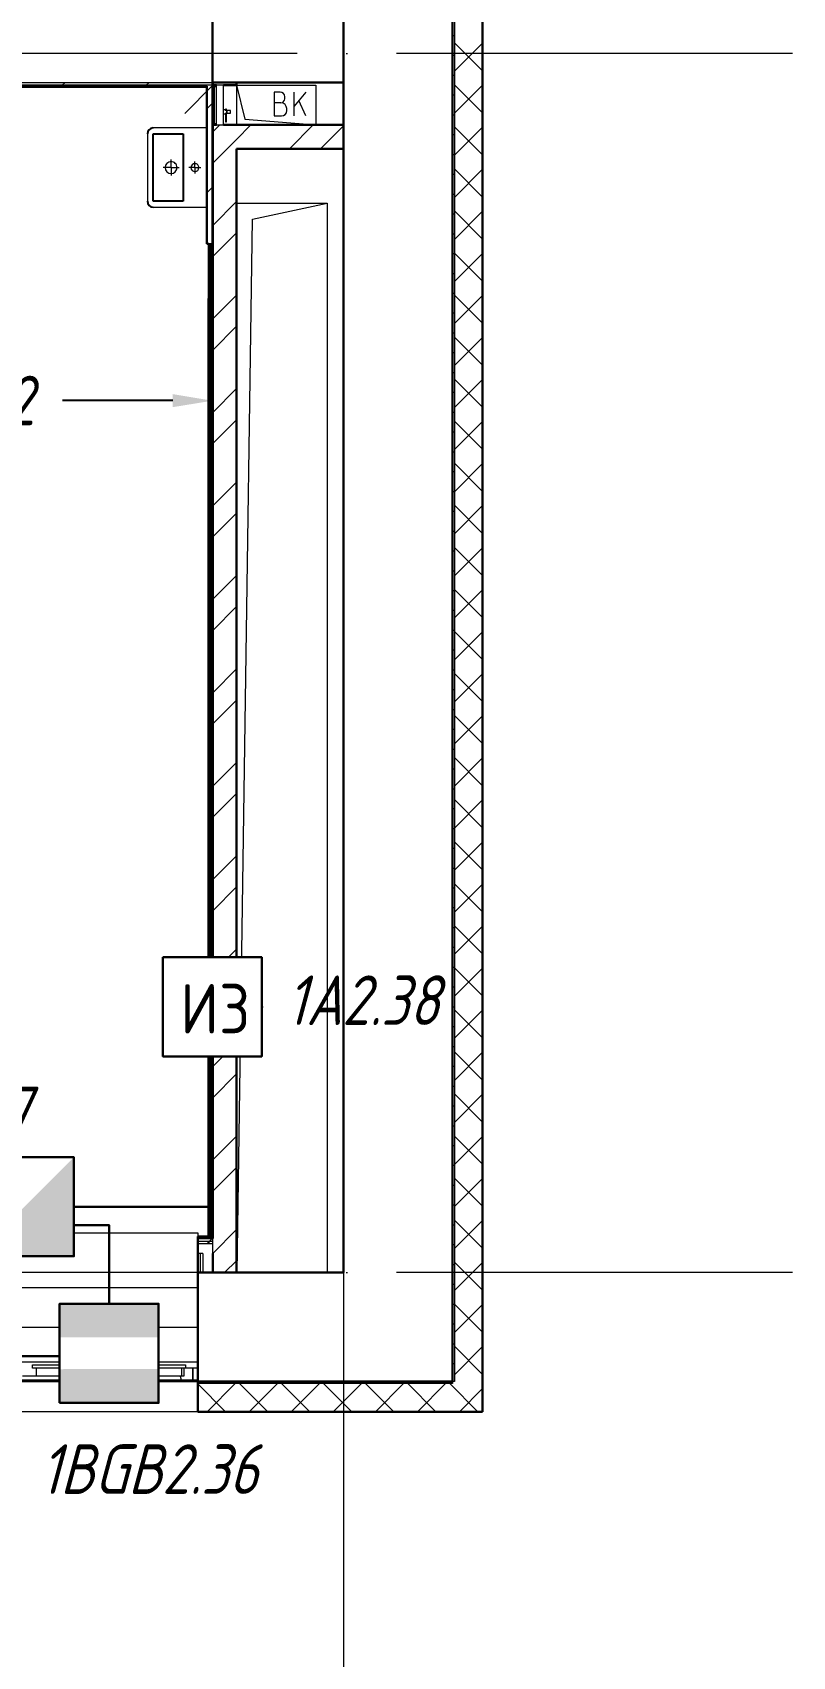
# Model space of a CAD drawing. Header units: millimetres. Extents: x -259793 to 1187961, y -549744 to 43070.
# Drawn here: x 574 to 4411, y -22080 to -13887 of the extents above; entities that cross this region are included whole.
import ezdxf
from ezdxf import colors
from ezdxf.entities.mleader import LeaderData, LeaderLine
from ezdxf.enums import TextEntityAlignment as Align
from ezdxf.math import Vec2, Vec3

# ---------------------------------------------------------------- set-up
doc = ezdxf.new("R2010")
doc.units = ezdxf.units.MM
doc.linetypes.add('ADSK_Линия сетки', pattern=[25, 20, -2.5, 0, -2.5])
for name, color, linetype, lineweight in [('_ Окна', 7, 'Continuous', 9), ('RC-Выноски', 7, 'Continuous', 0), ('RC-Извещатели_охранные', 5, 'Continuous', 30), ('RC-Прочее_оборудование', 5, 'Continuous', 30), ('лс', 5, 'Continuous', 30), ('Оборудование', 8, 'Continuous', 18), ('Ограждение', 252, 'Continuous', 9), ('Окна', 252, 'Continuous', 9), ('Оси', 252, 'Continuous', 9), ('Перекрытие', 252, 'Continuous', 18), ('Стены внутренние', 7, 'Continuous', 18), ('Стены наружные', 7, 'Continuous', 18), ('Стены штриховка', 7, 'Continuous', 9)]:
    doc.layers.add(name, color=color, linetype=linetype, lineweight=lineweight)
doc.layers.add('RC-Позиционные_обозначения', color=7, linetype='Continuous')
doc.layers.add('Узлы', color=7, linetype='Continuous')
doc.styles.add('ISOCPEUR', font='isocpeur.ttf', dxfattribs={"width": 0.9, "height": 350})
doc.styles.add('RubezhCAD', font='', dxfattribs={"oblique": 10})
doc.styles.get("Standard").update_dxf_attribs({"font": ''})
doc.styles.get('RubezhCAD').set_extended_font_data('GOST type A')
doc.styles.get('Standard').set_extended_font_data('GOST type B')

# ---------------------------------------------------------------- blocks, each defined once
blk = doc.blocks.new('RC-UGO-IOZ-02')
at = {"layer": 'RC-Извещатели_охранные'}
blk.add_attdef('PSTN', text='', height=2.5, dxfattribs=at).set_placement((0.977, 2.603), align=Align.BOTTOM_LEFT)
blk.add_wipeout([(2.5, -2.5), (2.5, 2.5), (-2.5, 2.5), (-2.5, -2.5)]).dxf.layer = 'RC-Извещатели_охранные'
blk.add_wipeout([(-2.5, -2.5), (-2.5, 2.5), (2.5, 2.5), (2.5, -2.5)]).dxf.layer = 'RC-Извещатели_охранные'
h = blk.add_hatch(color=256, dxfattribs=at)
h.dxf.hatch_style = 1
h.paths.add_polyline_path([(2.5, -2.5), (2.5, 2.5), (0, 0), (-2.5, -2.5)])
blk.add_lwpolyline([(-2.5, -2.5), (2.5, -2.5), (2.5, 2.5), (-2.5, 2.5)], close=True, dxfattribs=at)
blk = doc.blocks.new('RC-UGO-IOM-02')
at = {"layer": 'RC-Извещатели_охранные'}
blk.add_point((0, 0), dxfattribs=at)
blk.add_attdef('PSTN', text='', height=2.5, dxfattribs=at).set_placement((0.977, 2.603), align=Align.BOTTOM_LEFT)
blk.add_wipeout([(2.5, -2.5), (2.5, 2.5), (-2.5, 2.5), (-2.5, -2.5)]).dxf.layer = 'RC-Извещатели_охранные'
blk.add_wipeout([(-2.5, -2.5), (-2.5, 2.5), (2.5, 2.5), (2.5, -2.5)]).dxf.layer = 'RC-Извещатели_охранные'
h = blk.add_hatch(color=256, dxfattribs=at)
h.dxf.hatch_style = 1
h.paths.add_polyline_path([(2.5, 0.8), (2.5, 2.506), (-2.5, 2.499), (-2.5, 0.8)])
h = blk.add_hatch(color=256, dxfattribs=at)
h.dxf.hatch_style = 1
h.paths.add_polyline_path([(2.5, -2.5), (2.5, -0.794), (-2.5, -0.801), (-2.5, -2.5)])
blk.add_lwpolyline([(-2.5, -2.5), (2.5, -2.5), (2.5, 2.5), (-2.5, 2.5)], close=True, dxfattribs=at)
blk = doc.blocks.new('RC-UGO-IZ-01')
at = {"layer": 'RC-Прочее_оборудование'}
blk.add_point((2.5, 0), dxfattribs=at)
blk.add_attdef('PSTN', text='', height=2.5, dxfattribs=at).set_placement((5.664, 2.581), align=Align.BOTTOM_CENTER)
blk.add_wipeout([(2.493, -2.499), (-2.493, -2.499), (-2.493, 2.499), (2.493, 2.499)]).dxf.layer = 'RC-Прочее_оборудование'
blk.add_wipeout([(-2.493, -2.499), (-2.493, 2.499), (2.493, 2.499), (2.493, -2.499)]).dxf.layer = 'RC-Прочее_оборудование'
blk.add_lwpolyline([(-2.493, 2.499), (2.493, 2.499), (2.493, -2.499), (-2.493, -2.499), (-2.493, 2.499)], close=True, dxfattribs=at)
blk.add_lwpolyline([(-2.493, 2.499), (-2.487, 2.499)], dxfattribs=at)
blk.add_lwpolyline([(-2.493, 2.499), (-2.487, 2.499)], dxfattribs=at)
at = {"layer": 'RC-Прочее_оборудование', "ltscale": 100, "style": 'ISOCPEUR', "width": 0.9}
blk.add_text('ИЗ', height=2.5, dxfattribs=at).set_placement((0.145, -0.085), align=Align.MIDDLE)
blk = doc.blocks.new('1 этаж')
at = {"layer": 'Стены наружные', "lineweight": 9, "true_color": 0x636466}
h = blk.add_hatch(dxfattribs=at)
h.set_pattern_fill('FP_41', color=251, style=0, pattern_type=2)
h.set_pattern_definition([(180, (-32119.82, 96), (-1e-14, -100), [])])
h.paths.add_polyline_path([(-66005.8, -20703.7), (-64730.8, -20703.7), (-64730.8, -20693.7), (-66005.8, -20693.7)])
h.paths.add_polyline_path([(2117.4, -20703.7), (2694.2, -20703.7), (2694.2, -20693.7), (1409.2, -20693.7), (1409.2, -20703.7)])
h.paths.add_polyline_path([(-63030.8, -20703.7), (-61880.8, -20703.7), (-61880.8, -20693.7), (-63030.8, -20693.7)])
h.paths.add_polyline_path([(-752.8, -20703.7), (-290.8, -20703.7), (-290.8, -20693.7), (-1390.8, -20693.7), (-1390.8, -20703.7)])
h.paths.add_polyline_path([(-60180.8, -20703.7), (-59050.8, -20703.7), (-59050.8, -20693.7), (-60180.8, -20693.7)])
h.paths.add_polyline_path([(-3623, -20703.7), (-3090.8, -20703.7), (-3090.8, -20693.7), (-4165.8, -20693.7), (-4165.8, -20703.7)])
h.paths.add_polyline_path([(-57350.8, -20703.7), (-56240.8, -20703.7), (-56240.8, -20693.7), (-57350.8, -20693.7)])
h.paths.add_polyline_path([(-5865.8, -20703.7), (-5865.8, -20693.7), (-6960.8, -20693.7), (-6960.8, -20703.7), (-6493.2, -20703.7)])
h.paths.add_polyline_path([(-54540.8, -20703.7), (-53450.8, -20703.7), (-53450.8, -20693.7), (-54540.8, -20693.7)])
h.paths.add_polyline_path([(-8660.8, -20703.7), (-8660.8, -20693.7), (-9765.8, -20693.7), (-9765.8, -20703.7), (-9363.4, -20703.7)])
h.paths.add_polyline_path([(-51750.8, -20703.7), (-50620.8, -20703.7), (-50620.8, -20693.7), (-51750.8, -20693.7)])
h.paths.add_polyline_path([(-11516, -20703.7), (-11465.8, -20703.7), (-11465.8, -20693.7), (-12545.8, -20693.7), (-12545.8, -20703.7), (-12233.6, -20703.7)])
h.paths.add_polyline_path([(-48920.8, -20703.7), (-47800.8, -20703.7), (-47800.8, -20693.7), (-48920.8, -20693.7)])
h.paths.add_polyline_path([(-14245.8, -20703.7), (-14245.8, -20693.7), (-15320.8, -20693.7), (-15320.8, -20703.7), (-14386.2, -20703.7)])
h.paths.add_polyline_path([(-46100.8, -20703.7), (-45030.8, -20703.7), (-45030.8, -20693.7), (-46100.8, -20693.7)])
h.paths.add_polyline_path([(-17256.4, -20703.7), (-17020.8, -20703.7), (-17020.8, -20693.7), (-18120.8, -20693.7), (-18120.8, -20703.7), (-17974, -20703.7)])
h.paths.add_polyline_path([(-43330.8, -20703.7), (-42230.8, -20703.7), (-42230.8, -20693.7), (-43330.8, -20693.7)])
h.paths.add_polyline_path([(-19820.8, -20703.7), (-19820.8, -20693.7), (-20920.8, -20693.7), (-20920.8, -20703.7), (-20126.6, -20703.7)])
h.paths.add_polyline_path([(-40530.8, -20703.7), (-39400.8, -20703.7), (-39400.8, -20693.7), (-40530.8, -20693.7)])
h.paths.add_polyline_path([(-22620.8, -20703.7), (-22620.8, -20693.7), (-23700.8, -20693.7), (-23700.8, -20703.7), (-22996.8, -20703.7)])
h.paths.add_polyline_path([(-25867, -20703.7), (-25400.8, -20703.7), (-25400.8, -20693.7), (-26500.8, -20693.7), (-26500.8, -20703.7), (-26498.8, -20703.7)])
h.paths.add_polyline_path([(-37700.8, -20703.7), (-36590.8, -20703.7), (-36590.8, -20693.7), (-37700.8, -20693.7)])
h.paths.add_polyline_path([(-28202.8, -20703.7), (-28200.8, -20703.7), (-28200.8, -20693.7), (-29240.8, -20693.7), (-29239.8, -20703.7), (-28378.4, -20703.7)])
h.paths.add_polyline_path([(-34890.8, -20703.7), (-33780.8, -20703.7), (-33780.8, -20693.7), (-34890.8, -20693.7)])
h.paths.add_polyline_path([(-30940.8, -20703.7), (-30940.8, -20693.7), (-32080.8, -20693.7), (-32079.8, -20703.7), (-31090.8, -20703.7)])
at = {"color": 251, "lineweight": 18, "true_color": 0x636466}
for p, q in [((1604.2, -14153.7), (1645.9, -14324)), ((1604.2, -14153.7), (2004.2, -14153.7)), ((2004.2, -14153.7), (2004.2, -14353.7)), ((1824.9, -14188.2), (1794.9, -14188.2)), ((1794.9, -14188.2), (1794.9, -14308.2)), ((1828.2, -14241.5), (1794.9, -14241.5)), ((1848.2, -14221.5), (1848.2, -14211.5)), ((1954.9, -14188.2), (1894.9, -14259.7)), ((1894.9, -14308.2), (1894.9, -14188.2)), ((1954.9, -14308.2), (1918.9, -14231)), ((1645.9, -14324), (2004.2, -14353.7)), ((1794.9, -14308.2), (1831.6, -14308.2)), ((1858.2, -14281.5), (1858.2, -14271.5)), ((1604.2, -14748.7), (2062.2, -14748.7)), ((1608.2, -20143.7), (1685.5, -14828.8)), ((1685.5, -14828.8), (2062.2, -14748.7)), ((2062.2, -14748.7), (2062.2, -20143.7))]:
    blk.add_line(p, q, dxfattribs=at)
for centre, radius, start, end in [((1824.9, -14211.5), 23.3, 0, 90), ((1828.2, -14221.5), 20, 270, 0), ((1828.2, -14271.5), 30, 0, 90), ((1831.6, -14281.5), 26.7, 270, 0)]:
    blk.add_arc(centre, radius, start, end, dxfattribs=at)
at = {"layer": '_ Окна', "color": 251, "lineweight": 18, "true_color": 0x636466}
for p, q in [((1338.2, -20625.7), (1338.2, -20666.7)), ((1384.2, -20625.7), (1346.2, -20625.7)), ((1384.2, -20683.7), (1384.2, -20625.7)), ((1320.2, -20666.7), (1324.8, -20683.7)), ((1324.8, -20683.7), (1384.2, -20683.7)), ((1338.2, -20666.7), (1326.2, -20666.7))]:
    blk.add_line(p, q, dxfattribs=at)
at = {"layer": '_ Окна', "color": 251, "true_color": 0x636466}
for p, q in [((1409.2, -20625.7), (1384.2, -20625.7)), ((1384.2, -20625.7), (1384.2, -20683.7)), ((1384.2, -20683.7), (1409.2, -20683.7))]:
    blk.add_line(p, q, dxfattribs=at)
at = {"layer": 'Оборудование', "color": 251, "true_color": 0x636466}
for p, q in [((1484.2, -14153.7), (1342.8, -14295.2)), ((1484.2, -14172.7), (1484.2, -14334.7)), ((1489.7, -14172.7), (1484.2, -14172.7)), ((1491.2, -14161.7), (1491.2, -14345.8)), ((1501.9, -14160.7), (1492.2, -14160.7)), ((1501.9, -14154.6), (1501.9, -14352.8)), ((1539.2, -14153.7), (1502.8, -14153.7)), ((1539.2, -14353.7), (1539.2, -14153.7)), ((1492.2, -14181.7), (1490.7, -14181.7)), ((1490.8, -14181.7), (1492.2, -14181.7)), ((1484.2, -14257.2), (1482.2, -14257.2)), ((1482.2, -14257.2), (1482.2, -14261.2)), ((1482.2, -14321.7), (1482.2, -14261.2)), ((1482.2, -14321.7), (1482.2, -14325.7)), ((1482.2, -14325.7), (1484.2, -14325.7)), ((1484.2, -14334.7), (1489.7, -14334.7)), ((1492.2, -14325.7), (1490.7, -14325.7)), ((1492.2, -14325.7), (1490.8, -14325.7)), ((1555.1, -14277.6), (1539.2, -14277.6)), ((1539.2, -14296.9), (1555.1, -14296.9)), ((1554.6, -14274.1), (1549.6, -14274.1)), ((1549.6, -14274.1), (1549.6, -14282.4)), ((1549.6, -14292.1), (1549.6, -14337.9)), ((1549.6, -14337.9), (1554.6, -14337.9)), ((1554.6, -14282.4), (1554.6, -14274.1)), ((1554.6, -14337.9), (1554.6, -14292.1)), ((1555.1, -14296.9), (1555.1, -14277.6)), ((1557, -14281.1), (1555.1, -14279.2)), ((1555.1, -14295.3), (1557, -14293.4)), ((1574.5, -14281.1), (1557, -14281.1)), ((1557, -14293.4), (1557, -14281.1)), ((1557, -14293.4), (1574.5, -14293.4)), ((1574.5, -14293.4), (1574.5, -14281.1)), ((1492.2, -14346.7), (1501.9, -14346.7)), ((1502.8, -14353.7), (1539.2, -14353.7))]:
    blk.add_line(p, q, dxfattribs=at)
for points, knots in [([(1491.2, -14171.2), (1491.2, -14171.3), (1491.2, -14171.5), (1491.1, -14171.8), (1491, -14172), (1490.9, -14172.1), (1490.8, -14172.3), (1490.6, -14172.4), (1490.4, -14172.5), (1490.3, -14172.6), (1490, -14172.7), (1489.8, -14172.7), (1489.7, -14172.7)], [-1, -1, -1, -1, -0.833333, -0.75, -0.666667, -0.583333, -0.5, -0.416667, -0.333333, -0.25, -0.166667, 0, 0, 0, 0]), ([(1492.2, -14160.7), (1492.1, -14160.7), (1491.9, -14160.8), (1491.7, -14160.8), (1491.5, -14161), (1491.4, -14161.1), (1491.3, -14161.2), (1491.3, -14161.3), (1491.2, -14161.5), (1491.2, -14161.6), (1491.2, -14161.7)], [-1, -1, -1, -1, -0.833333, -0.666667, -0.541667, -0.416667, -0.333333, -0.25, -0.166667, 0, 0, 0, 0]), ([(1502.8, -14153.7), (1502.7, -14153.7), (1502.6, -14153.8), (1502.3, -14153.8), (1502.2, -14154), (1502, -14154.2), (1502, -14154.3), (1501.9, -14154.4), (1501.9, -14154.6), (1501.9, -14154.6)], [-1, -1, -1, -1, -0.833333, -0.666667, -0.5, -0.333333, -0.25, -0.166667, 0, 0, 0, 0]), ([(1489.7, -14334.7), (1489.8, -14334.7), (1490, -14334.8), (1490.3, -14334.8), (1490.4, -14334.9), (1490.6, -14335), (1490.8, -14335.2), (1490.9, -14335.3), (1491, -14335.5), (1491.1, -14335.7), (1491.2, -14335.9), (1491.2, -14336.1), (1491.2, -14336.3)], [0, 0, 0, 0, 0.166667, 0.25, 0.333333, 0.416667, 0.5, 0.583333, 0.666667, 0.75, 0.833333, 1, 1, 1, 1]), ([(1491.2, -14345.8), (1491.2, -14345.9), (1491.2, -14346), (1491.3, -14346.1), (1491.3, -14346.3), (1491.4, -14346.4), (1491.5, -14346.5), (1491.7, -14346.6), (1491.9, -14346.7), (1492.1, -14346.7), (1492.2, -14346.7)], [0, 0, 0, 0, 0.166667, 0.25, 0.333333, 0.416667, 0.541667, 0.666667, 0.833333, 1, 1, 1, 1]), ([(1501.9, -14352.8), (1501.9, -14352.9), (1501.9, -14353), (1502, -14353.2), (1502, -14353.3), (1502.2, -14353.5), (1502.3, -14353.6), (1502.6, -14353.7), (1502.7, -14353.7), (1502.8, -14353.7)], [0, 0, 0, 0, 0.166667, 0.25, 0.333333, 0.5, 0.666667, 0.833333, 1, 1, 1, 1])]:
    blk.add_open_spline(points, degree=3, knots=knots, dxfattribs=at)
at = {"layer": 'Ограждение', "color": 251, "true_color": 0x636466}
for p, q in [((-6740.8, -14163.7), (1454.2, -14163.7)), ((1459.2, -15228.7), (1464.2, -15228.7)), ((1459.2, -15228.7), (1459.2, -19961.8)), ((-290.8, -19943.7), (1409.2, -19943.7)), ((1409.2, -19943.7), (1409.2, -19961.8)), ((-290.8, -20218.7), (1409.2, -20218.7)), ((-290.8, -20418.7), (1409.2, -20418.7)), ((-290.8, -20593.7), (1409.2, -20593.7))]:
    blk.add_line(p, q, dxfattribs=at)
at = {"layer": 'Окна', "color": 251, "true_color": 0x636466}
for p, q in [((574.2, -20608.7), (1346.2, -20608.7)), ((574.2, -20625.7), (574.2, -20608.7)), ((1346.2, -20625.7), (574.2, -20625.7)), ((594.2, -20666.7), (594.2, -20625.7)), ((1326.2, -20625.7), (1326.2, -20666.7)), ((1346.2, -20608.7), (1346.2, -20625.7)), ((-206.4, -20683.7), (1324.8, -20683.7)), ((594.2, -20666.7), (524.2, -20666.7)), ((1326.2, -20666.7), (594.2, -20666.7))]:
    blk.add_line(p, q, dxfattribs=at)
at = {"layer": 'Оси', "color": 251, "linetype": 'ADSK_Линия сетки', "ltscale": 100, "true_color": 0x636466}
for p, q in [((2144.2, -2643.7), (2144.2, -33769.9)), ((4411.5, -13993.7), (-72528.1, -13993.7)), ((4411.5, -20143.7), (-72528.1, -20143.7))]:
    blk.add_line(p, q, dxfattribs=at)
at = {"layer": 'Перекрытие', "color": 251, "ltscale": 100, "true_color": 0x636466}
for p, q in [((1604.2, -14153.7), (2004.2, -14153.7)), ((2004.2, -14153.7), (2004.2, -14353.7))]:
    blk.add_line(p, q, dxfattribs=at)
at = {"layer": 'Стены внутренние', "color": 251, "lineweight": 30, "true_color": 0x636466}
for p, q in [((2694.2, -20693.7), (2694.2, -13353.7)), ((2846.2, -20845.7), (2846.2, -13353.7)), ((2144.2, -13428.7), (2144.2, -14353.7)), ((1604.2, -14138.7), (2144.2, -14138.7)), ((2144.2, -14473.7), (2144.2, -20143.7)), ((1409.2, -20143.7), (1409.2, -20693.7)), ((2144.2, -20143.7), (1604.2, -20143.7)), ((1409.2, -20693.7), (2694.2, -20693.7)), ((1409.2, -20703.7), (1409.2, -20845.7)), ((1409.2, -20845.7), (2846.2, -20845.7))]:
    blk.add_line(p, q, dxfattribs=at)
at = {"layer": 'Стены внутренние', "color": 251, "linetype": 'Continuous', "lineweight": 9, "true_color": 0x636466}
for p, q in [((2844.2, -14079.1), (2704.2, -13939.1)), ((2704.2, -14082.5), (2844.2, -13942.5)), ((2844.2, -14291.2), (2704.2, -14151.2)), ((2704.2, -14294.6), (2844.2, -14154.6)), ((2844.2, -14229.6), (2846.2, -14229.6)), ((2844.2, -14503.3), (2704.2, -14363.3)), ((2704.2, -14506.7), (2844.2, -14366.7)), ((2844.2, -14715.5), (2704.2, -14575.5)), ((2704.2, -14718.9), (2844.2, -14578.9)), ((2844.2, -14636), (2846.2, -14636)), ((2844.2, -14927.6), (2704.2, -14787.6)), ((2704.2, -14931), (2844.2, -14791)), ((2844.2, -14940.8), (2846.2, -14940.8)), ((2844.2, -15139.7), (2704.2, -14999.7)), ((2704.2, -15143.1), (2844.2, -15003.1)), ((2846.2, -15029.4), (2844.2, -15032.9)), ((2846.2, -15041.8), (2844.2, -15038.3)), ((2844.2, -15351.9), (2704.2, -15211.9)), ((2704.2, -15355.3), (2844.2, -15215.3)), ((2844.2, -15347.2), (2846.2, -15347.2)), ((2844.2, -15564), (2704.2, -15424)), ((2704.2, -15567.4), (2844.2, -15427.4)), ((2844.2, -15776.1), (2704.2, -15636.1)), ((2704.2, -15779.5), (2844.2, -15639.5)), ((2844.2, -15753.6), (2846.2, -15753.6)), ((2844.2, -15988.3), (2704.2, -15848.3)), ((2704.2, -15991.7), (2844.2, -15851.7)), ((2844.2, -16058.4), (2846.2, -16058.4)), ((2844.2, -16200.4), (2704.2, -16060.4)), ((2704.2, -16203.8), (2844.2, -16063.8)), ((2844.2, -16412.5), (2704.2, -16272.5)), ((2704.2, -16415.9), (2844.2, -16275.9)), ((2844.2, -16464.8), (2846.2, -16464.8)), ((2844.2, -16624.7), (2704.2, -16484.7)), ((2704.2, -16628.1), (2844.2, -16488.1)), ((2844.2, -16836.8), (2704.2, -16696.8)), ((2704.2, -16840.2), (2844.2, -16700.2)), ((2844.2, -16871.2), (2846.2, -16871.2)), ((2844.2, -17048.9), (2704.2, -16908.9)), ((2704.2, -17052.3), (2844.2, -16912.3)), ((2844.2, -17261.1), (2704.2, -17121.1)), ((2704.2, -17264.5), (2844.2, -17124.5)), ((2844.2, -17176), (2846.2, -17176)), ((2844.2, -17473.2), (2704.2, -17333.2)), ((2704.2, -17476.6), (2844.2, -17336.6)), ((2844.2, -17685.3), (2704.2, -17545.3)), ((2704.2, -17688.7), (2844.2, -17548.7)), ((2844.2, -17582.4), (2846.2, -17582.4)), ((2844.2, -17897.5), (2704.2, -17757.5)), ((2704.2, -17900.9), (2844.2, -17760.9)), ((2844.2, -18109.6), (2704.2, -17969.6)), ((2704.2, -18113), (2844.2, -17973)), ((2844.2, -17988.8), (2846.2, -17988.8)), ((2846, -18077.8), (2844.2, -18080.9)), ((2846.2, -18089.8), (2844.2, -18086.3)), ((2844.2, -18321.7), (2704.2, -18181.7)), ((2704.2, -18325.1), (2844.2, -18185.1)), ((2844.2, -18293.6), (2846.2, -18293.6)), ((2844.2, -18533.9), (2704.2, -18393.9)), ((2704.2, -18537.2), (2844.2, -18397.2)), ((2844.2, -18746), (2704.2, -18606)), ((2704.2, -18749.4), (2844.2, -18609.4)), ((2846.2, -18687), (2844.2, -18690.5)), ((2846.2, -18699.4), (2844.2, -18695.9)), ((2844.2, -18700), (2846.2, -18700)), ((2844.2, -18958.1), (2704.2, -18818.1)), ((2704.2, -18961.5), (2844.2, -18821.5)), ((2844.2, -19170.3), (2704.2, -19030.3)), ((2704.2, -19173.6), (2844.2, -19033.6)), ((2844.2, -19106.4), (2846.2, -19106.4)), ((2844.2, -19382.4), (2704.2, -19242.4)), ((2704.2, -19385.8), (2844.2, -19245.8)), ((2844.2, -19411.2), (2846.2, -19411.2)), ((2844.2, -19594.5), (2704.2, -19454.5)), ((2704.2, -19597.9), (2844.2, -19457.9)), ((2846.2, -19499.8), (2844.2, -19503.3)), ((2844.2, -19806.6), (2704.2, -19666.6)), ((2704.2, -19810), (2844.2, -19670)), ((2844.2, -19817.6), (2846.2, -19817.6)), ((2844.2, -20018.8), (2704.2, -19878.8)), ((2704.2, -20022.2), (2844.2, -19882.2)), ((2844.2, -20230.9), (2704.2, -20090.9)), ((2704.2, -20234.3), (2844.2, -20094.3)), ((2844.2, -20224), (2846.2, -20224)), ((2844.2, -20443), (2704.2, -20303)), ((2704.2, -20446.4), (2844.2, -20306.4)), ((2844.2, -20655.2), (2704.2, -20515.2)), ((2704.2, -20658.6), (2844.2, -20518.6)), ((2844.2, -20528.8), (2846.2, -20528.8)), ((1547.8, -20843.7), (1409.2, -20705.1)), ((1458.4, -20843.7), (1598.4, -20703.7)), ((1760, -20843.7), (1620, -20703.7)), ((1670.5, -20843.7), (1810.5, -20703.7)), ((1972.1, -20843.7), (1832.1, -20703.7)), ((1882.6, -20843.7), (2022.6, -20703.7)), ((2184.2, -20843.7), (2044.2, -20703.7)), ((2094.8, -20843.7), (2234.8, -20703.7)), ((2396.4, -20843.7), (2256.4, -20703.7)), ((2306.9, -20843.7), (2446.9, -20703.7)), ((2608.5, -20843.7), (2468.5, -20703.7)), ((2519, -20843.7), (2659, -20703.7)), ((2820.6, -20843.7), (2680.6, -20703.7)), ((2731.2, -20843.7), (2844.2, -20730.7)), ((1483.7, -20843.7), (1482.6, -20845.7)), ((1739.1, -20845.7), (1737.9, -20843.7)), ((2304.9, -20843.7), (2303.8, -20845.7)), ((2325.6, -20845.7), (2324.5, -20843.7)), ((2539.6, -20843.7), (2538.4, -20845.7))]:
    blk.add_line(p, q, dxfattribs=at)
at = {"layer": 'Стены внутренние', "color": 251, "true_color": 0x636466}
for p, q in [((-4670.8, -14138.7), (1484.2, -14138.7)), ((1409.2, -20693.7), (-290.8, -20693.7)), ((1409.2, -20845.7), (-290.8, -20845.7))]:
    blk.add_line(p, q, dxfattribs=at)
at = {"layer": 'Стены наружные', "color": 251, "linetype": 'Continuous', "lineweight": 9, "true_color": 0x636466}
for p, q in [((2704.2, -13904), (2694.2, -13904)), ((2704.2, -14004), (2694.2, -14004)), ((577.3, -14158.7), (582.3, -14153.7)), ((648, -14158.7), (653, -14153.7)), ((718.8, -14158.7), (723.8, -14153.7)), ((723.8, -14153.7), (738.8, -14138.7)), ((789.5, -14158.7), (794.5, -14153.7)), ((860.2, -14158.7), (865.2, -14153.7)), ((930.9, -14158.7), (935.9, -14153.7)), ((1001.6, -14158.7), (1006.6, -14153.7)), ((1072.3, -14158.7), (1077.3, -14153.7)), ((1143, -14158.7), (1148, -14153.7)), ((1148, -14153.7), (1163, -14138.7)), ((1213.7, -14158.7), (1218.7, -14153.7)), ((1284.4, -14158.7), (1289.4, -14153.7)), ((1355.2, -14158.7), (1360.2, -14153.7)), ((1425.9, -14158.7), (1430.9, -14153.7)), ((2704.2, -14104), (2694.2, -14104)), ((1454.2, -14271.8), (1484.2, -14241.8)), ((2704.2, -14204), (2694.2, -14204)), ((2704.2, -14304), (2694.2, -14304)), ((1484.2, -14389.2), (1519.7, -14353.7)), ((1604.2, -14426.4), (1676.9, -14353.7)), ((1871.2, -14473.7), (1991.2, -14353.7)), ((2028.3, -14473.7), (2144.2, -14357.9)), ((2704.2, -14404), (2694.2, -14404)), ((1484.2, -14546.4), (1604.2, -14426.4)), ((2704.2, -14504), (2694.2, -14504)), ((2704.2, -14604), (2694.2, -14604)), ((1454.2, -14696.1), (1484.2, -14666.1)), ((1484.2, -14860.7), (1604.2, -14740.7)), ((2704.2, -14704), (2694.2, -14704)), ((2704.2, -14804), (2694.2, -14804)), ((1484.2, -15017.9), (1604.2, -14897.9)), ((2704.2, -14904), (2694.2, -14904)), ((1464.2, -14968.9), (1469.2, -14963.9)), ((1480.2, -19966.8), (1480.2, -14953.7)), ((1464.2, -15039.6), (1469.2, -15034.6)), ((2704.2, -15004), (2694.2, -15004)), ((1464.2, -15110.3), (1469.2, -15105.3)), ((2704.2, -15104), (2694.2, -15104)), ((1464.2, -15181.1), (1469.2, -15176.1)), ((1484.2, -15332.2), (1604.2, -15212.2)), ((2704.2, -15204), (2694.2, -15204)), ((1464.2, -15251.8), (1469.2, -15246.8)), ((1464.2, -15322.5), (1469.2, -15317.5)), ((2704.2, -15304), (2694.2, -15304)), ((1464.2, -15393.2), (1469.2, -15388.2)), ((1484.2, -15489.3), (1604.2, -15369.3)), ((1464.2, -15463.9), (1469.2, -15458.9)), ((2704.2, -15404), (2694.2, -15404)), ((1464.2, -15534.6), (1469.2, -15529.6)), ((2704.2, -15504), (2694.2, -15504)), ((1464.2, -15605.3), (1469.2, -15600.3)), ((2704.2, -15604), (2694.2, -15604)), ((1464.2, -15676), (1469.2, -15671)), ((1484.2, -15803.6), (1604.2, -15683.6)), ((2704.2, -15704), (2694.2, -15704)), ((1464.2, -15746.7), (1469.2, -15741.7)), ((1464.2, -15817.5), (1469.2, -15812.5)), ((2704.2, -15804), (2694.2, -15804)), ((1464.2, -15888.2), (1469.2, -15883.2)), ((1484.2, -15960.8), (1604.2, -15840.8)), ((1464.2, -15958.9), (1469.2, -15953.9)), ((2704.2, -15904), (2694.2, -15904)), ((1464.2, -16029.6), (1469.2, -16024.6)), ((2704.2, -16004), (2694.2, -16004)), ((1464.2, -16100.3), (1469.2, -16095.3)), ((2704.2, -16104), (2694.2, -16104)), ((1464.2, -16171), (1469.2, -16166)), ((1484.2, -16275.1), (1604.2, -16155.1)), ((2704.2, -16204), (2694.2, -16204)), ((1464.2, -16241.7), (1469.2, -16236.7)), ((2704.2, -16304), (2694.2, -16304)), ((1464.2, -16312.4), (1469.2, -16307.4)), ((1464.2, -16383.1), (1469.2, -16378.1)), ((1484.2, -16432.3), (1604.2, -16312.3)), ((1464.2, -16453.8), (1469.2, -16448.8)), ((2704.2, -16404), (2694.2, -16404)), ((1464.2, -16524.6), (1469.2, -16519.6)), ((2704.2, -16504), (2694.2, -16504)), ((1464.2, -16595.3), (1469.2, -16590.3)), ((1484.2, -16746.6), (1604.2, -16626.6)), ((2704.2, -16604), (2694.2, -16604)), ((1464.2, -16666), (1469.2, -16661)), ((2704.2, -16704), (2694.2, -16704)), ((1464.2, -16736.7), (1469.2, -16731.7)), ((1484.2, -16903.7), (1604.2, -16783.7)), ((1464.2, -16807.4), (1469.2, -16802.4)), ((1464.2, -16878.1), (1469.2, -16873.1)), ((2704.2, -16804), (2694.2, -16804)), ((1464.2, -16948.8), (1469.2, -16943.8)), ((2704.2, -16904), (2694.2, -16904)), ((1464.2, -17019.5), (1469.2, -17014.5)), ((2704.2, -17004), (2694.2, -17004)), ((1464.2, -17090.2), (1469.2, -17085.2)), ((1484.2, -17218), (1604.2, -17098)), ((2704.2, -17104), (2694.2, -17104)), ((1464.2, -17161), (1469.2, -17156)), ((2704.2, -17204), (2694.2, -17204)), ((1464.2, -17231.7), (1469.2, -17226.7)), ((1484.2, -17375.2), (1604.2, -17255.2)), ((1464.2, -17302.4), (1469.2, -17297.4)), ((1464.2, -17373.1), (1469.2, -17368.1)), ((2704.2, -17304), (2694.2, -17304)), ((1464.2, -17443.8), (1469.2, -17438.8)), ((2704.2, -17404), (2694.2, -17404)), ((1464.2, -17514.5), (1469.2, -17509.5)), ((2704.2, -17504), (2694.2, -17504)), ((1464.2, -17585.2), (1469.2, -17580.2)), ((1484.2, -17689.5), (1604.2, -17569.5)), ((2704.2, -17604), (2694.2, -17604)), ((1464.2, -17655.9), (1469.2, -17650.9)), ((1464.2, -17726.6), (1469.2, -17721.6)), ((1484.2, -17846.6), (1604.2, -17726.6)), ((2704.2, -17704), (2694.2, -17704)), ((1464.2, -17797.4), (1469.2, -17792.4)), ((2704.2, -17804), (2694.2, -17804)), ((1464.2, -17868.1), (1469.2, -17863.1)), ((1464.2, -17938.8), (1469.2, -17933.8)), ((2704.2, -17904), (2694.2, -17904)), ((1464.2, -18009.5), (1469.2, -18004.5)), ((2704.2, -18004), (2694.2, -18004)), ((1464.2, -18080.2), (1469.2, -18075.2)), ((1484.2, -18161), (1604.2, -18041)), ((2704.2, -18104), (2694.2, -18104)), ((1464.2, -18150.9), (1469.2, -18145.9)), ((1464.2, -18221.6), (1469.2, -18216.6)), ((1484.2, -18318.1), (1604.2, -18198.1)), ((2704.2, -18204), (2694.2, -18204)), ((1464.2, -18292.3), (1469.2, -18287.3)), ((2704.2, -18304), (2694.2, -18304)), ((1464.2, -18363), (1469.2, -18358)), ((1464.2, -18433.7), (1469.2, -18428.7)), ((2704.2, -18404), (2694.2, -18404)), ((1464.2, -18504.5), (1469.2, -18499.5)), ((1484.2, -18632.4), (1604.2, -18512.4)), ((2704.2, -18504), (2694.2, -18504)), ((1464.2, -18575.2), (1469.2, -18570.2)), ((1464.2, -18645.9), (1469.2, -18640.9)), ((1484.2, -18789.6), (1604.2, -18669.6)), ((2704.2, -18604), (2694.2, -18604)), ((1464.2, -18716.6), (1469.2, -18711.6)), ((2704.2, -18704), (2694.2, -18704)), ((1464.2, -18787.3), (1469.2, -18782.3)), ((2704.2, -18804), (2694.2, -18804)), ((1464.2, -18858), (1469.2, -18853)), ((1464.2, -18928.7), (1469.2, -18923.7)), ((2704.2, -18904), (2694.2, -18904)), ((1464.2, -18999.4), (1469.2, -18994.4)), ((1484.2, -19103.9), (1604.2, -18983.9)), ((2704.2, -19004), (2694.2, -19004)), ((1464.2, -19070.1), (1469.2, -19065.1)), ((1464.2, -19140.9), (1469.2, -19135.9)), ((1484.2, -19261), (1604.2, -19141)), ((2704.2, -19104), (2694.2, -19104)), ((1464.2, -19211.6), (1469.2, -19206.6)), ((2704.2, -19204), (2694.2, -19204)), ((1464.2, -19282.3), (1469.2, -19277.3)), ((2704.2, -19304), (2694.2, -19304)), ((1464.2, -19353), (1469.2, -19348)), ((2704.2, -19404), (2694.2, -19404)), ((1464.2, -19423.7), (1469.2, -19418.7)), ((1464.2, -19494.4), (1469.2, -19489.4)), ((1484.2, -19575.3), (1604.2, -19455.3)), ((1464.2, -19565.1), (1469.2, -19560.1)), ((2704.2, -19504), (2694.2, -19504)), ((1464.2, -19635.8), (1469.2, -19630.8)), ((1484.2, -19732.5), (1604.2, -19612.5)), ((2704.2, -19604), (2694.2, -19604)), ((1464.2, -19706.5), (1469.2, -19701.5)), ((2704.2, -19704), (2694.2, -19704)), ((1464.2, -19777.2), (1469.2, -19772.2)), ((2704.2, -19804), (2694.2, -19804)), ((1464.2, -19848), (1469.2, -19843)), ((2704.2, -19904), (2694.2, -19904)), ((1416.1, -19966.8), (1421.1, -19961.8)), ((1456.8, -19996.8), (1469.3, -19984.3)), ((1464.2, -19918.7), (1469.2, -19913.7)), ((1469.3, -19984.3), (1481.8, -19971.8)), ((1484.2, -20046.8), (1604.2, -19926.8)), ((2704.2, -20004), (2694.2, -20004)), ((1544.4, -20143.7), (1604.2, -20084)), ((2704.2, -20104), (2694.2, -20104)), ((2704.2, -20204), (2694.2, -20204)), ((2704.2, -20304), (2694.2, -20304)), ((2704.2, -20404), (2694.2, -20404)), ((2704.2, -20504), (2694.2, -20504)), ((2704.2, -20604), (2694.2, -20604))]:
    blk.add_line(p, q, dxfattribs=at)
at = {"layer": 'Стены наружные', "color": 251, "lineweight": 30, "true_color": 0x636466}
for p, q in [((-6750.8, -14158.7), (1454.2, -14158.7)), ((1454.2, -14158.7), (1454.2, -14953.7)), ((1604.2, -14138.7), (1484.2, -14138.7)), ((1484.2, -14172.7), (1484.2, -14138.7)), ((1484.2, -14153.7), (1502.6, -14153.7)), ((1539.2, -14153.7), (1604.2, -14153.7)), ((1604.2, -14153.7), (1604.2, -14138.7)), ((1484.2, -19971.8), (1484.2, -14334.7)), ((1502.6, -14353.7), (1484.2, -14353.7)), ((2144.2, -14353.7), (1539.2, -14353.7)), ((2144.2, -14473.7), (2144.2, -14353.7)), ((1604.2, -20143.7), (1604.2, -14473.7)), ((1604.2, -14473.7), (2144.2, -14473.7)), ((1454.2, -14953.7), (1464.2, -14953.7)), ((1464.2, -14953.7), (1464.2, -19961.8)), ((1469.2, -14953.7), (1469.2, -19966.8)), ((1409.2, -19961.8), (1409.2, -20143.7)), ((1464.2, -19961.8), (1409.2, -19961.8)), ((1469.2, -19966.8), (1464.2, -19966.8)), ((1484.2, -20046.8), (1484.2, -20143.7)), ((1409.2, -20143.7), (1604.2, -20143.7)), ((2694.2, -20693.7), (1409.2, -20693.7)), ((1409.2, -20693.7), (1409.2, -20703.7))]:
    blk.add_line(p, q, dxfattribs=at)
at = {"layer": 'Стены наружные', "color": 251, "true_color": 0x636466}
for p, q in [((1604.2, -14153.7), (1604.2, -14353.7)), ((-290.8, -20693.7), (1409.2, -20693.7))]:
    blk.add_line(p, q, dxfattribs=at)
at = {"layer": 'Стены штриховка', "color": 251, "true_color": 0x636466}
for p, q in [((2704.2, -13353.7), (2704.2, -20693.7)), ((2844.2, -20845.7), (2844.2, -13355.7)), ((1484.2, -14153.7), (-6750.8, -14153.7)), ((1454.2, -14158.7), (1454.2, -14153.7)), ((1484.2, -14953.7), (1464.2, -14953.7)), ((1464.2, -19966.8), (1409.2, -19966.8)), ((1409.2, -19971.8), (1484.2, -19971.8)), ((1409.2, -19984.3), (1484.2, -19984.3)), ((1469.2, -19966.8), (1484.2, -19966.8)), ((1484.2, -20046.8), (1484.2, -19971.8)), ((1409.2, -19996.8), (1484.2, -19996.8)), ((1434.2, -20046.8), (1409.2, -20046.8)), ((1421.7, -20046.8), (1421.7, -20143.7)), ((1434.2, -20046.8), (1434.2, -20143.7)), ((2694.2, -20703.7), (1409.2, -20703.7)), ((2704.2, -20693.7), (2694.2, -20693.7)), ((2694.2, -20693.7), (2694.2, -20703.7)), ((1411.2, -20769.7), (1409.2, -20769.7)), ((1411.2, -20769.7), (1411.2, -20843.7)), ((1411.2, -20843.7), (2846.2, -20843.7))]:
    blk.add_line(p, q, dxfattribs=at)
at = {"layer": 'Узлы', "color": 251, "lineweight": 9, "true_color": 0x636466}
for p, q in [((1154.2, -14398.7), (1154.2, -14568.7)), ((1454.2, -14368.7), (1184.2, -14368.7)), ((1154.2, -14568.7), (1154.2, -14738.7)), ((1274.2, -14568.7), (1234.2, -14568.7)), ((1274.2, -14568.7), (1274.2, -14528.7)), ((1274.2, -14568.7), (1274.2, -14608.7)), ((1274.2, -14568.7), (1314.2, -14568.7)), ((1394.2, -14568.7), (1364.2, -14568.7)), ((1394.2, -14568.7), (1394.2, -14538.7)), ((1394.2, -14568.7), (1394.2, -14598.7)), ((1394.2, -14568.7), (1424.2, -14568.7)), ((1184.2, -14768.7), (1454.2, -14768.7))]:
    blk.add_line(p, q, dxfattribs=at)
at = {"layer": 'Узлы', "color": 251, "true_color": 0x636466}
for p, q in [((1184.2, -14738.7), (1184.2, -14398.7)), ((1184.2, -14398.7), (1335.1, -14398.7)), ((1335.1, -14398.7), (1335.1, -14738.7)), ((1335.1, -14738.7), (1184.2, -14738.7))]:
    blk.add_line(p, q, dxfattribs=at)
for centre, start, end in [((1184.2, -14398.7), 90, 180), ((1184.2, -14738.7), 180, 270)]:
    blk.add_arc(centre, 30, start, end, dxfattribs=at)
at = {"layer": 'Узлы', "color": 251, "lineweight": 9, "true_color": 0x636466}
for centre, radius, start, end in [((1274.2, -14568.7), 30, 90, 180), ((1274.2, -14568.7), 30, 180, 270), ((1274.2, -14568.7), 30, 0, 90.00772), ((1274.2, -14568.7), 30, 270, 0), ((1394.2, -14568.7), 20, 90, 180), ((1394.2, -14568.7), 20, 180, 270), ((1394.2, -14568.7), 20, 0, 90.01158), ((1394.2, -14568.7), 20, 270, 0)]:
    blk.add_arc(centre, radius, start, end, dxfattribs=at)

msp = doc.modelspace()

# ---------------------------------------------------------------- block references
msp.add_blockref('1 этаж', (0, 0))

# ---------------------------------------------------------------- next in the draw order: block references
at = {"layer": 'RC-Извещатели_охранные', "color": 1, "ltscale": 0.01}
ref = msp.add_blockref('RC-UGO-IOZ-02', (533.14817, -19811.15743), dxfattribs=dict(at, xscale=100, yscale=100, zscale=100))
ref.add_attrib('PSTN', '1BGA2.37', dxfattribs={"layer": 'RC-Позиционные_обозначения', "height": 250, "style": 'RubezhCAD', "oblique": 15}).set_placement((6.39882, -19530.42558), align=Align.BOTTOM_CENTER)
ref = msp.add_blockref('RC-UGO-IOM-02', (960.73805, -20550.58255), dxfattribs=dict(at, xscale=100, yscale=100, zscale=100))
ref.add_attrib('PSTN', '1BGB2.36', dxfattribs={"layer": 'RC-Позиционные_обозначения', "height": 250, "style": 'RubezhCAD', "oblique": 15}).set_placement((1162.81391, -21334.76688), align=Align.BOTTOM_CENTER)
at = {"layer": 'RC-Прочее_оборудование', "color": 1, "ltscale": 0.01}
ref = msp.add_blockref('RC-UGO-IZ-01', (1482.44781, -18802.78613), dxfattribs=dict(at, xscale=100, yscale=100, zscale=100))
ref.add_attrib('PSTN', '1A2.38', (1854.83062, -18894.30956), dxfattribs={"layer": 'RC-Позиционные_обозначения', "height": 250, "style": 'RubezhCAD', "oblique": 15})

# ---------------------------------------------------------------- next in the draw order: linework, layer by layer
at = {"layer": 'лс'}
for points in [[(1482.44781, -18552.85361), (1482.44781, -12372.61156), (1678.43223, -12372.61156)], [(783.14817, -19811.15743), (1482.44781, -19811.15743), (1482.44781, -19052.71865)], [(960.73805, -20300.58255), (960.73805, -19904.17678), (783.14817, -19904.17678)], [(287.53642, -20564.27484), (710.73805, -20564.27484)]]:
    msp.add_lwpolyline(points, dxfattribs=at)

# ---------------------------------------------------------------- next in the draw order: leaders
at = {"layer": 'RC-Выноски', "ltscale": 0.01}
ml = msp.add_multileader_mtext('Standard', dxfattribs=at)
ml.set_content('АЛС1.2', color=256, style='RubezhCAD')
ml.set_leader_properties()
ml.build(insert=Vec2(0, 0))
ml.multileader.update_dxf_attribs({"has_text_frame": 1, "text_right_attachment_type": 2, "dogleg_length": 2, "arrow_head_size": 200, "scale": 100})
ctx = ml.context
ctx.base_point, ctx.scale, ctx.char_height, ctx.arrow_head_size, ctx.landing_gap_size, ctx.plane_origin = Vec3(-350.16356, -15743.77117), 100, 250, 200, 100, Vec3(-43885.56691, -201717.06082)
ctx.right_attachment, ctx.text_align_type = 2, 1
notes = []
notes.append((ctx, [(1, (1, 1, 0), (925.49993, -15743.77117), (-1, 0), 200, [(0, [(1482.44781, -15744.94907)], 0, [])])]))
ctx.mtext.insert, ctx.mtext.alignment, ctx.mtext.flow_direction = Vec3(187.66819, -15618.77117), 2, 5
ctx.mtext.has_bg_fill, ctx.mtext.bg_color, ctx.mtext.bg_scale_factor, ctx.mtext.bg_transparency, ctx.mtext.use_window_bg_color = 1, -1027028792, 1.5, 0, 1
for ctx, leaders in notes:
    for number, flags, end, landing, length, lines in leaders:
        leader = LeaderData()
        leader.index, (leader.has_last_leader_line, leader.has_dogleg_vector, leader.attachment_direction) = number, flags
        leader.last_leader_point, leader.dogleg_vector, leader.dogleg_length = Vec3(end), Vec3(landing), length
        for number, points, colour, breaks in lines:
            line = LeaderLine()
            line.index, line.vertices, line.color, line.breaks = number, Vec3.list(points), colors.encode_raw_color(colour), breaks
            leader.lines.append(line)
        ctx.leaders.append(leader)

doc.saveas('drawing.dxf')
